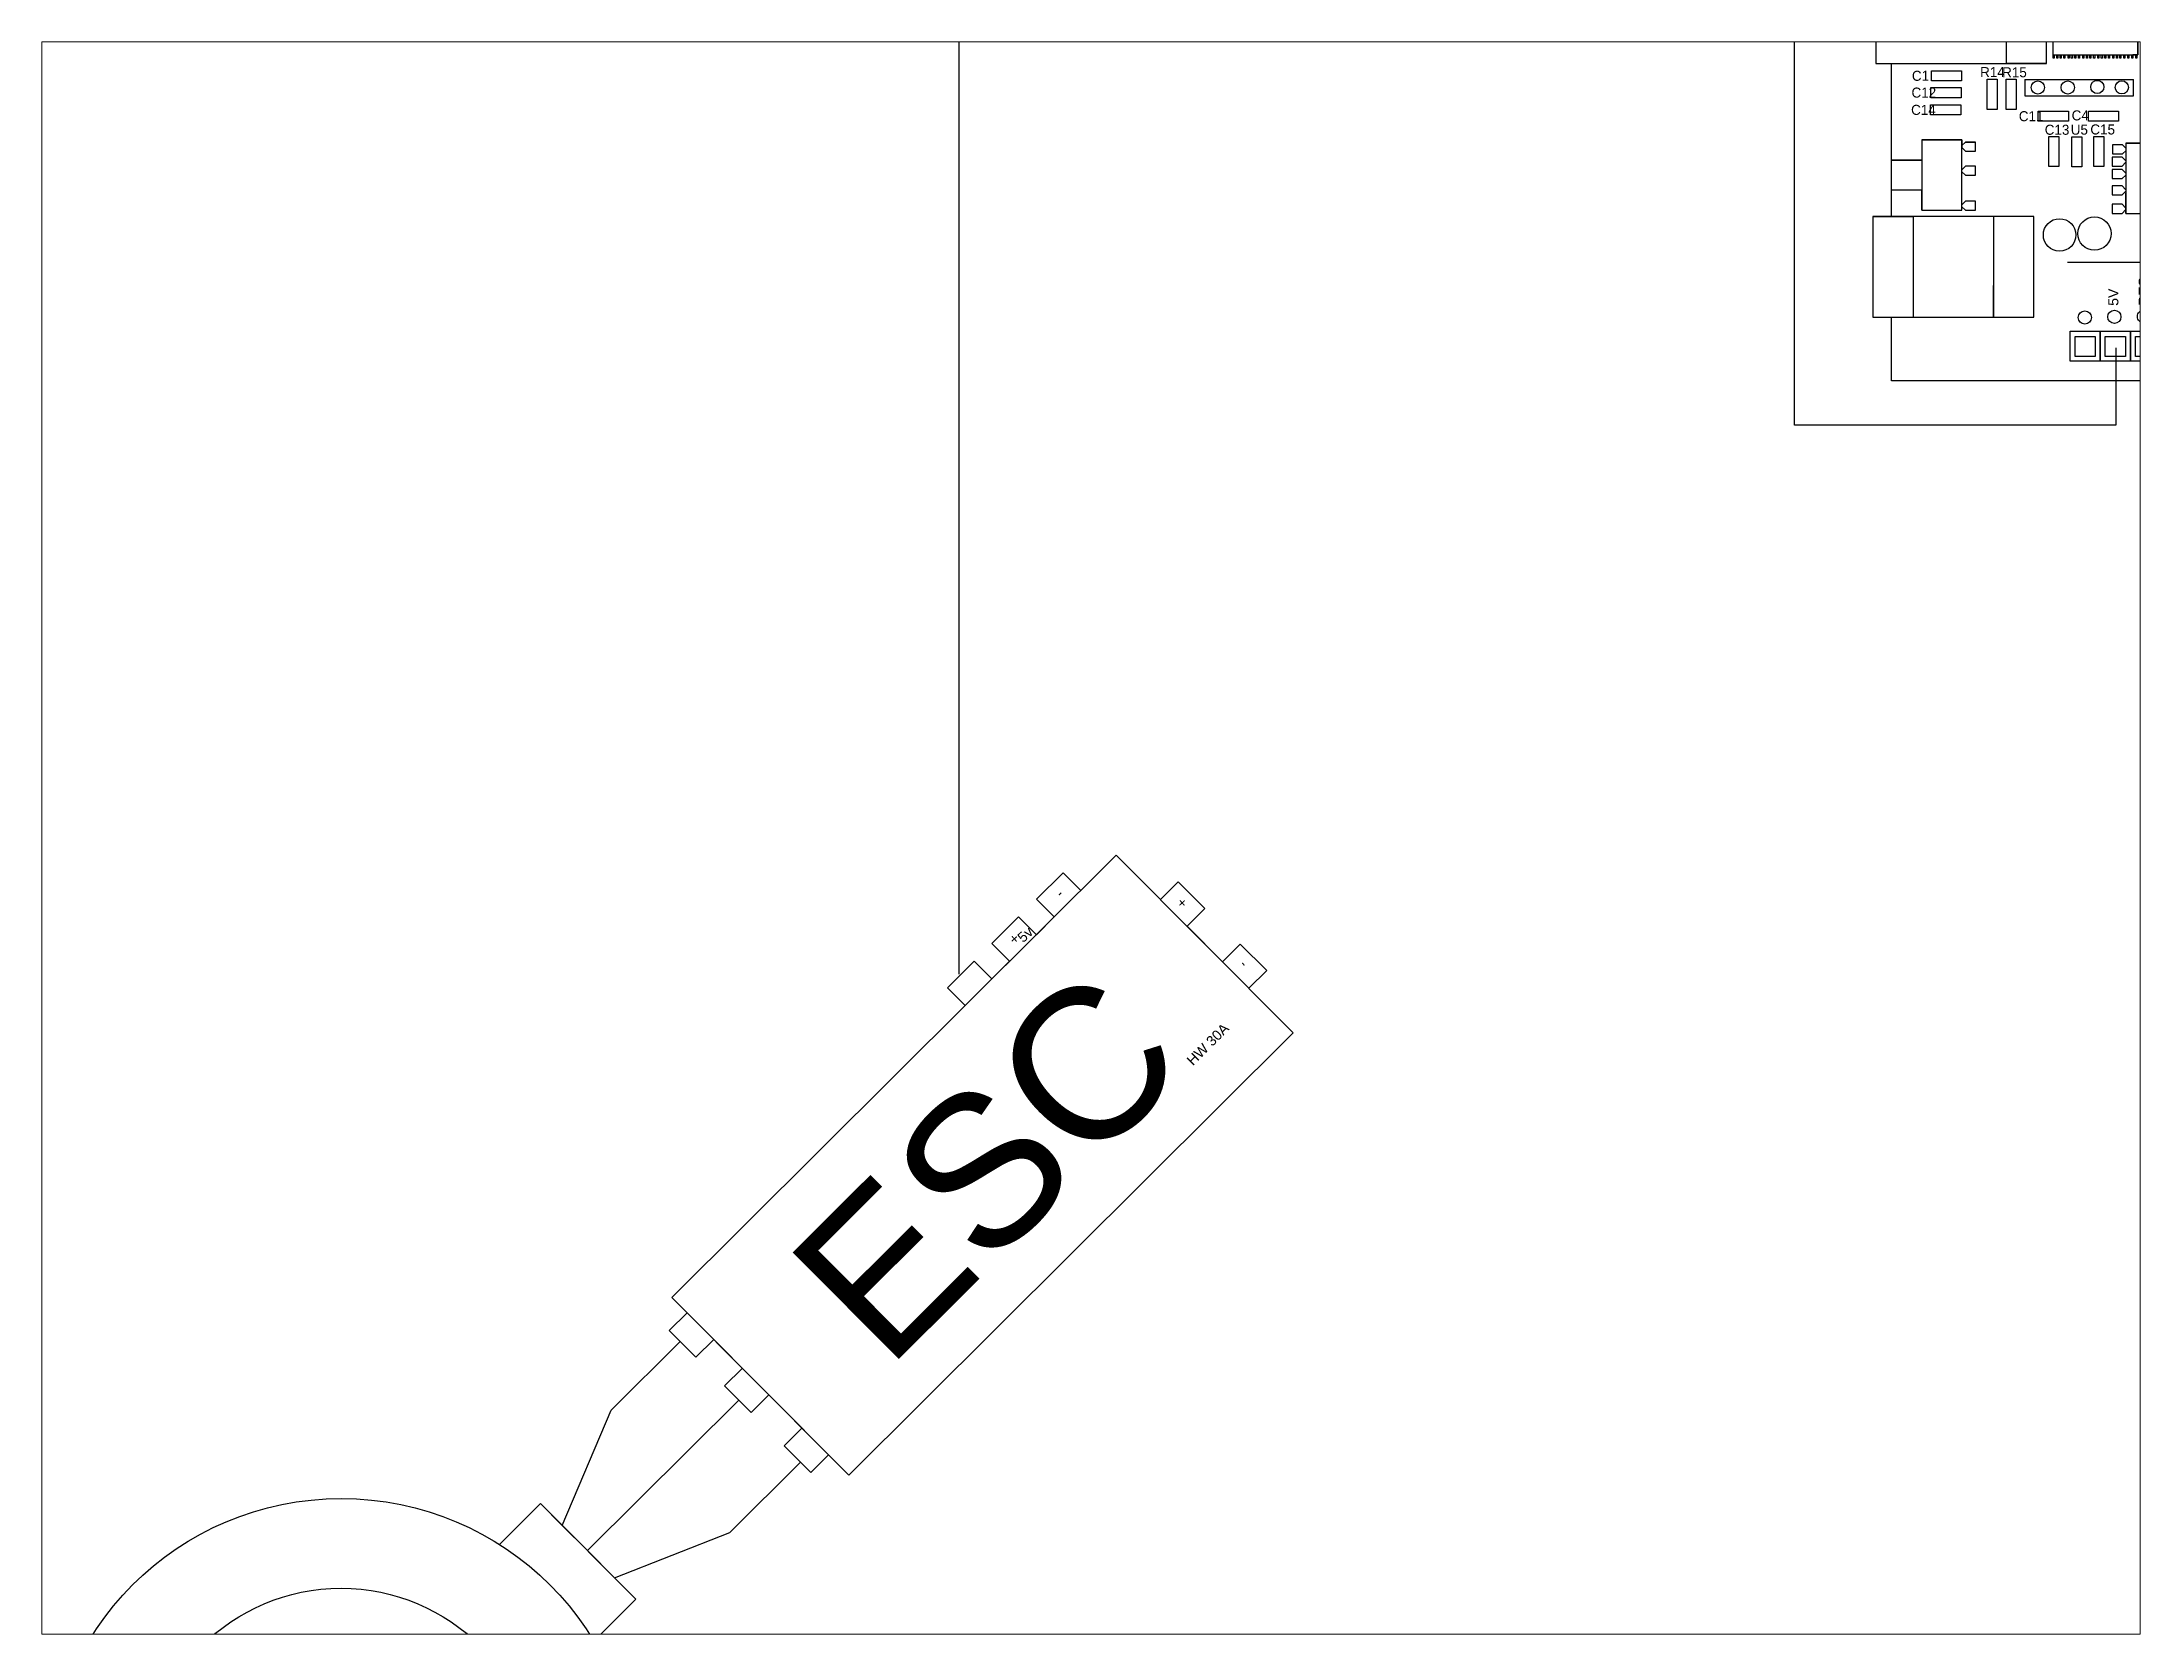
# Paper-space layout 'Лист1' of a CAD drawing. Header units: millimetres. Extents: x 26 to 231, y 20 to 176.
# The model-space entities are those that its viewports show. They can reach past a viewport. Long polylines and large blocks are cut down to what shows.
import ezdxf

# ---------------------------------------------------------------- set-up
doc = ezdxf.new("R2010")
doc.units = ezdxf.units.MM
doc.styles.get("Standard").update_dxf_attribs({"font": 'arial.ttf'})

msp = doc.modelspace()

# ---------------------------------------------------------------- linework, layer by layer
for p, q in [((640.17, 494.19), (640.17, 567.78)), ((557.04, 439.57), (557.04, 559.43)), ((648.27, 543.18), (648.27, 530.18)), ((661.27, 530.18), (661.27, 543.18)), ((665.27, 530.18), (665.27, 543.18)), ((665.91, 533.24), (665.91, 533.56)), ((665.91, 533.24), (665.91, 533.56)), ((665.91, 533.24), (674.36, 533.24)), ((674.36, 533.24), (665.91, 533.24)), ((665.91, 533.24), (665.91, 531.04)), ((665.91, 533.24), (666.3, 533.24)), ((666.01, 533.56), (666.01, 533.24)), ((666.01, 533.56), (666.01, 533.24)), ((666.3, 533.24), (666.3, 533.56)), ((666.41, 533.56), (666.41, 533.24)), ((666.7, 533.24), (666.7, 533.56)), ((666.8, 533.56), (666.8, 533.24)), ((667.12, 533.24), (667.12, 533.56)), ((667.22, 533.56), (667.22, 533.24)), ((667.5, 533.24), (667.5, 533.56)), ((667.61, 533.56), (667.61, 533.24)), ((667.83, 533.24), (667.83, 533.56)), ((667.94, 533.56), (667.94, 533.24)), ((668.2, 533.24), (668.2, 533.56)), ((668.31, 533.56), (668.31, 533.24)), ((668.62, 533.24), (668.62, 533.56)), ((668.73, 533.56), (668.73, 533.24)), ((669, 533.23), (669, 533.56)), ((669.11, 533.56), (669.11, 533.23)), ((669.34, 533.24), (669.34, 533.56)), ((669.45, 533.56), (669.45, 533.24)), ((669.69, 533.23), (669.69, 533.56)), ((669.8, 533.56), (669.8, 533.23)), ((670.11, 533.23), (670.11, 533.56)), ((670.22, 533.56), (670.22, 533.23)), ((670.49, 533.23), (670.49, 533.56)), ((670.6, 533.56), (670.6, 533.23)), ((670.83, 533.24), (670.83, 533.56)), ((670.94, 533.56), (670.94, 533.24)), ((671.19, 533.23), (671.19, 533.55)), ((671.3, 533.55), (671.3, 533.23)), ((671.61, 533.24), (671.61, 533.56)), ((671.72, 533.56), (671.72, 533.24)), ((671.99, 533.24), (671.99, 533.56)), ((672.1, 533.56), (672.1, 533.24)), ((672.33, 533.24), (672.33, 533.56)), ((672.44, 533.56), (672.44, 533.24)), ((672.65, 533.23), (672.65, 533.56)), ((672.75, 533.56), (672.75, 533.23)), ((673.07, 533.23), (673.07, 533.56)), ((673.17, 533.56), (673.17, 533.23)), ((673.45, 533.23), (673.45, 533.56)), ((673.56, 533.56), (673.56, 533.23)), ((673.78, 533.24), (673.78, 533.56)), ((673.89, 533.56), (673.89, 533.24)), ((674.13, 533.24), (674.13, 533.56)), ((674.24, 533.56), (674.24, 533.24)), ((674.36, 533.24), (674.36, 531.04)), ((674.36, 531.04), (674.36, 533.24)), ((674.9, 533.56), (674.9, 532.56)), ((677.9, 532.56), (674.9, 532.56)), ((665.91, 531.04), (674.36, 531.04)), ((665.93, 530.72), (665.93, 531.04)), ((666.03, 530.72), (665.93, 530.72)), ((666.03, 531.04), (666.03, 530.72)), ((666.28, 530.72), (666.28, 531.04)), ((666.38, 530.72), (666.28, 530.72)), ((666.38, 531.04), (666.38, 530.72)), ((666.61, 530.72), (666.61, 531.04)), ((666.72, 530.72), (666.61, 530.72)), ((666.72, 531.04), (666.72, 530.72)), ((667, 530.72), (667, 531.05)), ((667.1, 530.72), (667, 530.72)), ((667.1, 531.05), (667.1, 530.72)), ((667.41, 530.72), (667.41, 531.05)), ((667.52, 530.72), (667.41, 530.72)), ((667.52, 531.05), (667.52, 530.72)), ((667.73, 530.72), (667.73, 531.04)), ((667.84, 530.72), (667.73, 530.72)), ((667.84, 531.04), (667.84, 530.72)), ((668.07, 530.72), (668.07, 531.04)), ((668.17, 530.72), (668.07, 530.72)), ((668.17, 531.04), (668.17, 530.72)), ((668.45, 530.72), (668.45, 531.04)), ((668.56, 530.72), (668.45, 530.72)), ((668.56, 531.04), (668.56, 530.72)), ((668.87, 530.72), (668.87, 531.05)), ((668.98, 530.72), (668.87, 530.72)), ((668.98, 531.05), (668.98, 530.72)), ((669.23, 530.72), (669.23, 531.04)), ((669.34, 530.72), (669.23, 530.72)), ((669.34, 531.04), (669.34, 530.72)), ((669.57, 530.72), (669.57, 531.04)), ((669.67, 530.72), (669.57, 530.72)), ((669.67, 531.04), (669.67, 530.72)), ((669.95, 530.72), (669.95, 531.04)), ((670.06, 530.72), (669.95, 530.72)), ((670.06, 531.04), (670.06, 530.72)), ((670.37, 530.72), (670.37, 531.04)), ((670.48, 530.72), (670.37, 530.72)), ((670.48, 531.04), (670.48, 530.72)), ((670.72, 530.71), (670.72, 531.04)), ((670.83, 530.71), (670.72, 530.71)), ((670.83, 531.04), (670.83, 530.71)), ((671.06, 530.72), (671.06, 531.04)), ((671.16, 530.72), (671.06, 530.72)), ((671.16, 531.04), (671.16, 530.72)), ((671.44, 530.72), (671.44, 531.04)), ((671.55, 530.72), (671.44, 530.72)), ((671.55, 531.04), (671.55, 530.72)), ((671.86, 530.72), (671.86, 531.04)), ((671.97, 530.72), (671.86, 530.72)), ((671.97, 531.04), (671.97, 530.72)), ((672.23, 530.72), (672.23, 531.04)), ((672.33, 530.72), (672.23, 530.72)), ((672.33, 531.04), (672.33, 530.72)), ((672.56, 530.72), (672.56, 531.04)), ((672.67, 530.72), (672.56, 530.72)), ((672.67, 531.04), (672.67, 530.72)), ((672.95, 530.72), (672.95, 531.04)), ((673.05, 530.72), (672.95, 530.72)), ((673.05, 531.04), (673.05, 530.72)), ((673.36, 530.71), (673.36, 531.04)), ((673.47, 530.71), (673.36, 530.71)), ((673.47, 531.04), (673.47, 530.71)), ((673.76, 530.72), (673.76, 531.04)), ((673.86, 530.72), (673.76, 530.72)), ((674.26, 531.04), (673.86, 531.04)), ((673.86, 531.04), (673.86, 530.72)), ((674.15, 530.72), (674.15, 531.04)), ((674.15, 530.72), (674.15, 531.04)), ((674.26, 530.72), (674.15, 530.72)), ((674.26, 530.72), (674.15, 530.72)), ((674.26, 531.04), (674.26, 530.72)), ((674.26, 531.04), (674.26, 530.72)), ((674.87, 531.97), (677.87, 531.97)), ((674.87, 531.97), (674.87, 530.97)), ((677.87, 530.97), (674.87, 530.97)), ((648.27, 530.18), (665.27, 530.18)), ((649.84, 514.95), (649.84, 530.18)), ((653.81, 529.46), (656.81, 529.46)), ((653.81, 528.46), (653.81, 529.46)), ((656.81, 528.46), (653.81, 528.46)), ((656.81, 529.46), (656.81, 528.46)), ((659.36, 525.61), (659.36, 528.61)), ((659.36, 528.61), (660.36, 528.61)), ((660.36, 528.61), (660.36, 525.61)), ((661.26, 525.61), (661.26, 528.61)), ((661.26, 528.61), (662.26, 528.61)), ((665.27, 530.18), (661.27, 530.18)), ((662.26, 528.61), (662.26, 525.61)), ((663.1, 528.6), (663.1, 526.97)), ((663.1, 528.6), (673.92, 528.6)), ((673.92, 526.97), (673.92, 528.6)), ((674.84, 528.73), (677.84, 528.73)), ((674.84, 527.73), (674.84, 528.73)), ((674.87, 530.31), (677.87, 530.31)), ((674.87, 530.31), (674.87, 529.31)), ((677.87, 529.31), (674.87, 529.31)), ((653.77, 527.78), (656.77, 527.78)), ((653.77, 526.78), (653.77, 527.78)), ((656.77, 526.78), (653.77, 526.78)), ((656.77, 527.78), (656.77, 526.78)), ((663.1, 526.97), (673.92, 526.97)), ((674.81, 527.05), (677.81, 527.05)), ((674.81, 526.05), (674.81, 527.05)), ((677.84, 527.73), (674.84, 527.73)), ((653.73, 526.06), (656.73, 526.06)), ((653.73, 525.06), (653.73, 526.06)), ((656.73, 525.06), (653.73, 525.06)), ((656.73, 526.06), (656.73, 525.06)), ((660.36, 525.61), (659.36, 525.61)), ((662.26, 525.61), (661.26, 525.61)), ((664.45, 525.43), (667.45, 525.43)), ((664.45, 524.43), (664.45, 525.43)), ((667.45, 524.43), (664.45, 524.43)), ((667.45, 525.43), (667.45, 524.43)), ((669.44, 525.45), (672.44, 525.45)), ((669.44, 524.45), (669.44, 525.45)), ((672.44, 524.45), (669.44, 524.45)), ((672.44, 525.45), (672.44, 524.45)), ((674.78, 525.47), (677.78, 525.47)), ((674.78, 524.47), (674.78, 525.47)), ((677.78, 524.47), (674.78, 524.47)), ((677.81, 526.05), (674.81, 526.05)), ((652.85, 522.58), (652.85, 515.58)), ((656.85, 522.58), (652.85, 522.58)), ((652.85, 522.58), (656.85, 522.58)), ((652.85, 522.58), (652.85, 520.58)), ((656.85, 515.58), (656.85, 522.58)), ((656.85, 522.58), (656.85, 522.01)), ((656.85, 522.01), (657.2, 522.37)), ((657.2, 522.37), (656.85, 522.01)), ((657.2, 522.37), (658.2, 522.37)), ((658.2, 522.37), (657.2, 522.37)), ((658.2, 521.46), (658.2, 522.37)), ((665.5, 519.92), (665.5, 522.92)), ((665.5, 522.92), (666.5, 522.92)), ((666.5, 522.92), (666.5, 519.92)), ((667.77, 519.9), (667.77, 522.9)), ((667.77, 522.9), (668.77, 522.9)), ((668.77, 522.9), (668.77, 519.9)), ((669.96, 519.92), (669.96, 522.92)), ((669.96, 522.92), (670.96, 522.92)), ((670.96, 522.92), (670.96, 519.92)), ((672.84, 522.09), (671.84, 522.09)), ((671.84, 522.09), (671.84, 521.18)), ((673.2, 521.74), (672.84, 522.09)), ((673.17, 522.27), (673.17, 515.27)), ((677.17, 522.27), (673.17, 522.27)), ((673.17, 522.27), (677.17, 522.27)), ((673.17, 522.27), (673.17, 520.27)), ((674.78, 523.81), (677.78, 523.81)), ((674.78, 522.81), (674.78, 523.81)), ((677.78, 522.81), (674.78, 522.81)), ((652.85, 520.58), (649.85, 520.58)), ((649.85, 520.58), (652.85, 520.58)), ((649.85, 517.58), (649.85, 520.58)), ((652.85, 520.58), (652.85, 515.58)), ((657.19, 519.97), (656.84, 519.61)), ((656.85, 522.01), (656.85, 521.81)), ((656.85, 521.81), (657.2, 521.46)), ((658.19, 519.97), (657.19, 519.97)), ((657.2, 521.46), (658.2, 521.46)), ((658.2, 519.06), (658.19, 519.97)), ((672.79, 520.87), (671.79, 520.87)), ((671.79, 520.87), (671.79, 519.97)), ((671.79, 519.97), (672.79, 519.97)), ((671.84, 521.18), (672.84, 521.18)), ((673.14, 520.52), (672.79, 520.87)), ((672.79, 519.97), (673.14, 520.32)), ((672.84, 521.18), (673.2, 521.54)), ((673.17, 520.27), (673.17, 515.27)), ((656.84, 519.41), (657.2, 519.06)), ((657.2, 519.06), (658.2, 519.06)), ((666.5, 519.92), (665.5, 519.92)), ((668.77, 519.9), (667.77, 519.9)), ((670.96, 519.92), (669.96, 519.92)), ((672.79, 518.01), (671.79, 518.01)), ((671.79, 518.01), (671.79, 517.1)), ((672.81, 519.64), (671.81, 519.64)), ((671.81, 519.64), (671.81, 518.73)), ((671.81, 518.73), (672.81, 518.73)), ((673.14, 517.65), (672.79, 518.01)), ((673.16, 519.28), (672.81, 519.64)), ((672.81, 518.73), (673.16, 519.08)), ((652.85, 517.58), (649.85, 517.58)), ((652.85, 515.58), (652.85, 517.58)), ((657.2, 516.49), (656.85, 516.13)), ((656.85, 515.93), (657.2, 515.58)), ((658.2, 516.49), (657.2, 516.49)), ((658.2, 515.58), (658.2, 516.49)), ((671.79, 517.1), (672.79, 517.1)), ((672.79, 516.18), (671.79, 516.18)), ((671.79, 516.18), (671.79, 515.27)), ((672.79, 517.1), (673.14, 517.45)), ((673.14, 515.82), (672.79, 516.18)), ((673.17, 515.27), (673.17, 517.27)), ((663.99, 514.95), (647.99, 514.95)), ((647.99, 514.95), (647.99, 504.95)), ((647.99, 514.95), (651.99, 514.95)), ((651.99, 514.95), (651.99, 504.95)), ((652.85, 515.58), (656.85, 515.58)), ((657.2, 515.58), (658.2, 515.58)), ((663.99, 514.95), (659.99, 514.95)), ((659.99, 514.95), (659.99, 504.95)), ((663.99, 504.95), (663.99, 514.95)), ((671.79, 515.27), (672.79, 515.27)), ((672.79, 515.27), (673.14, 515.62)), ((673.17, 515.27), (677.17, 515.27)), ((667.35, 510.43), (688.35, 510.43)), ((659.99, 504.95), (659.99, 508.1)), ((647.99, 504.95), (663.99, 504.95)), ((649.84, 498.61), (649.84, 504.95)), ((651.99, 504.95), (663.99, 504.95)), ((667.61, 503.56), (670.61, 503.56)), ((667.61, 500.56), (667.61, 503.56)), ((670.61, 503.56), (670.61, 500.56)), ((670.61, 503.56), (673.61, 503.56)), ((670.61, 500.56), (670.61, 503.56)), ((673.61, 503.56), (673.61, 500.56)), ((673.61, 503.56), (676.61, 503.56)), ((673.61, 500.56), (673.61, 503.56)), ((668.12, 503.02), (670.12, 503.02)), ((668.12, 501.02), (668.12, 503.02)), ((670.12, 503.02), (670.12, 501.02)), ((671.12, 503.02), (673.12, 503.02)), ((671.12, 501.02), (671.12, 503.02)), ((672.17, 501.9), (672.17, 494.19)), ((673.12, 503.02), (673.12, 501.02)), ((674.12, 503.02), (676.12, 503.02)), ((674.12, 501.02), (674.12, 503.02)), ((670.61, 500.56), (667.61, 500.56)), ((670.12, 501.02), (668.12, 501.02)), ((673.61, 500.56), (670.61, 500.56)), ((673.12, 501.02), (671.12, 501.02)), ((676.61, 500.56), (673.61, 500.56)), ((676.12, 501.02), (674.12, 501.02)), ((718.84, 498.61), (649.84, 498.61)), ((672.17, 494.19), (640.17, 494.19)), ((572.68, 451.41), (528.46, 407.38)), ((572.68, 451.41), (569.15, 447.89)), ((590.3, 433.72), (572.68, 451.41)), ((572.68, 451.41), (577.09, 446.99)), ((567.39, 449.66), (564.73, 447.02)), ((569.15, 447.89), (567.39, 449.66)), ((564.73, 447.02), (566.49, 445.25)), ((577.09, 446.99), (578.86, 448.75)), ((578.86, 448.75), (581.5, 446.1)), ((562.96, 445.25), (560.31, 442.61)), ((564.73, 443.49), (562.96, 445.25)), ((566.49, 445.25), (564.73, 443.49)), ((581.5, 446.1), (579.73, 444.34)), ((579.73, 444.34), (583.25, 440.8)), ((558.54, 440.85), (555.89, 438.21)), ((560.3, 439.08), (558.54, 440.85)), ((562.07, 440.84), (560.3, 439.08)), ((560.31, 442.61), (562.07, 440.84)), ((583.25, 440.8), (585.02, 442.56)), ((585.02, 442.56), (587.66, 439.91)), ((587.66, 439.91), (585.89, 438.15)), ((555.89, 438.21), (557.65, 436.44)), ((546.08, 389.69), (590.3, 433.72)), ((528.46, 407.38), (546.08, 389.69)), ((528.46, 407.38), (529.97, 405.86)), ((529.97, 405.86), (528.2, 404.1)), ((522.42, 396.18), (529.29, 403.01)), ((528.2, 404.1), (530.85, 401.45)), ((530.85, 401.45), (532.62, 403.21)), ((532.62, 403.21), (536.32, 399.49)), ((535.47, 400.35), (533.7, 398.59)), ((520.06, 382.19), (535.11, 397.17)), ((535.11, 397.17), (520.06, 382.19)), ((533.7, 398.59), (536.34, 395.93)), ((536.34, 395.93), (538.11, 397.7)), ((538.96, 396.84), (542.36, 393.43)), ((517.55, 384.71), (522.42, 396.18)), ((541.4, 394.39), (539.63, 392.62)), ((539.63, 392.62), (542.28, 389.97)), ((534.22, 384.01), (541.25, 391.01)), ((542.28, 389.97), (544.04, 391.73)), ((515.39, 386.88), (511.3, 382.81)), ((511.82, 383.33), (515.39, 386.88)), ((515.39, 386.88), (524.87, 377.36)), ((524.87, 377.36), (515.39, 386.88)), ((515.39, 386.88), (517.55, 384.71)), ((517.55, 384.71), (520.06, 382.19)), ((520.06, 382.19), (522.74, 379.5)), ((522.74, 379.5), (534.22, 384.01)), ((524.87, 377.36), (520.69, 373.2)), ((520.69, 373.2), (524.87, 377.36))]:
    msp.add_line(p, q)
for centre, radius in [((664.4, 527.79), 0.658), ((667.38, 527.79), 0.658), ((670.32, 527.85), 0.658), ((672.76, 527.81), 0.658), ((666.57, 513.12), 1.62), ((670.04, 513.26), 1.66), ((669.08, 504.91), 0.658), ((672.02, 504.97), 0.658), ((674.97, 505), 0.658), ((495.55, 358), 29.38), ((495.53, 358.83), 19.62), ((504.98, 368.94), 4.91), ((485.74, 368.09), 5.03)]:
    msp.add_circle(centre, radius)

# ---------------------------------------------------------------- texts
at = {"char_height": 1, "attachment_point": 1}
for s, insert in [('{\\Fcdm_nc|c0;C1}', (651.87, 529.46)), ('{\\Fcdm_nc|c0;R14}', (658.66, 529.83)), ('{\\Fcdm_nc|c0;R15}', (660.85, 529.81)), ('{\\Fcdm_nc|c0;C12}', (651.83, 527.79)), ('{\\Fcdm_nc|c0;C14}', (651.79, 526.07)), ('{\\Fcdm_nc|c0;C11}', (662.51, 525.44)), ('{\\Fcdm_nc|c0;C4}', (667.77, 525.52)), ('{\\Fcdm_nc|c0;C15}', (669.63, 524.12)), ('{\\Fcdm_nc|c0;C13}', (665.09, 524.09)), ('{\\Fcdm_nc|c0;U5}', (667.68, 524.1))]:
    msp.add_mtext_dynamic_manual_height_columns(s, width=1.6672, gutter_width=12.5, heights=[0], dxfattribs=dict(at, insert=insert))
at = {"attachment_point": 1}
for s, width, gutter_width, insert, char_height, rotation in [('5V', 3.4843, 12.5, (671.42, 506.07), 1, 90), ('RES', 3.4843, 12.5, (674.44, 506.06), 1, 90), (' -', 1, 12.5, (566.22, 447.58), 1, 42.3126), ('+', 1, 12.5, (579.35, 447.3), 1, 312.3126), ('+', 1, 12.5, (561.89, 443.18), 1, 42.3126), ('5v', 1, 12.5, (562.74, 443.38), 1, 42.3126), ('-', 1, 12.5, (585.63, 441.14), 1, 312.3126), ('ESC{\\H0.06677x;HW 30A}', 62.404, 31.2, (539.26, 410.66), 14.977, 44.8775)]:
    msp.add_mtext_dynamic_manual_height_columns(s, width=width, gutter_width=gutter_width, heights=[0], dxfattribs=dict(at, insert=insert, char_height=char_height, rotation=rotation))

psp = doc.layouts.new('Лист1')

# ---------------------------------------------------------------- viewports
at = {"layer": '0', "view_target_point": (349.81, 290.65)}
psp.add_viewport(center=(128.5, 97.5), size=(205.6, 156), view_center_point=(220.36, 162.46), view_height=158.4347, dxfattribs=at)

doc.saveas('drawing.dxf')
